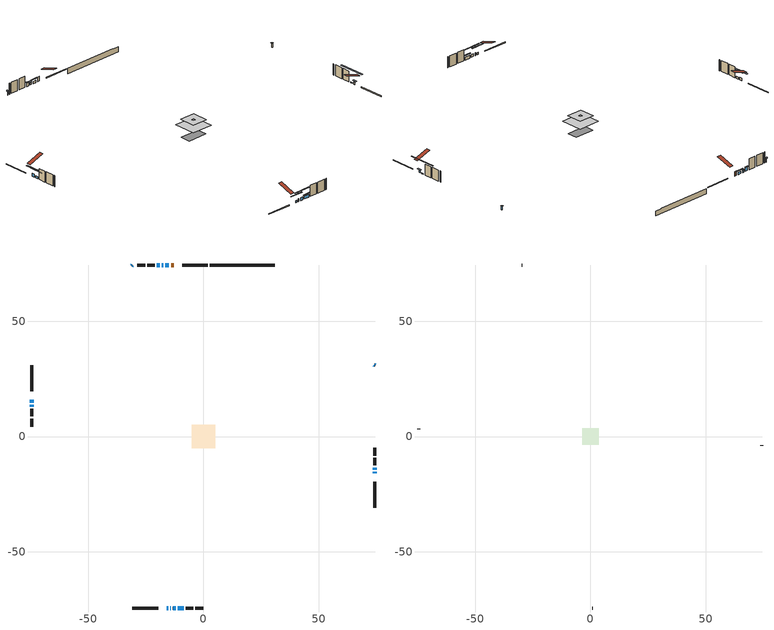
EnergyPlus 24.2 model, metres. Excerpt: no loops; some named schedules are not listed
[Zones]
conditioned space
 floor outside (Floor1 construction): -0.45,-0.45 -0.45,0.45 0.45,0.45 0.45,-0.45 z0.28
 floor adiabatic (AdiabaticFloorConstruction): -5.01,-5.01 -5.01,5.01 5.01,5.01 5.01,-5.01 z2.72
 floor foundation (Slab1 construction): -4.64,-2.37 -4.64,2.37 4.64,2.37 4.64,-2.37 z-2.07
 wall outside (RimJoist1 construction): 1.87,74.46 -9.32,74.46 / -30.84,-74.46 -19.65,-74.46 / -74.46,30.84 -74.46,19.65 / 74.46,-30.84 74.46,-19.65 z0.28:0.58
 wall outside (AdiabaticWallConstruction 1): -13,74.46 -14.09,74.46 z0.28:2.31
 wall outside (AdiabaticWallConstruction): -15.97,-74.46 -15.38,-74.46 / -15.01,74.46 -16.56,74.46 / -17.49,74.46 -18.08,74.46 z0.28:1.22; 74.46,-15.97 74.46,-15.38 z0.28:1.27; -14.45,-74.46 -14.17,-74.46 / -13.24,-74.46 -12.02,-74.46 / -74.46,15.97 -74.46,14.75 / -11.09,-74.46 -8.65,-74.46 z0.28:1.5; 74.46,-14.45 74.46,-13.48 z0.28:0.64; 74.46,30.84 74.19,31.11 / -19,74.46 -20.2,74.46 / -30.84,74.46 -31.11,74.19 z0.28:1.88; -74.46,13.82 -74.46,12.88 z0.28:1.17
 wall outside (Wall1 construction): -21.13,74.46 -24.36,74.46 / -7.72,-74.46 -4.49,-74.46 / -74.46,11.95 -74.46,8.72 / 74.46,-12.56 74.46,-9.32 z0.28:5.16
 wall outside (Wall2 construction): -25.29,74.46 -28.75,74.46 / -3.56,-74.46 -0.11,-74.46 / -74.46,7.79 -74.46,4.33 / 74.46,-8.39 74.46,-4.94 z0.28:5.16
 wall foundation (FoundationWall1 construction): 2.8,74.46,-2.07 2.8,74.46,0.28 28.04,74.46,0.28 28.04,74.46,0.03 30.84,74.46,0.03 30.84,74.46,-2.07
 window (WindowConstruction 9): -15.97,-74.46 -15.38,-74.46 z0.28:1.22
 window (WindowConstruction 7): -15.01,74.46 -16.56,74.46 z0.28:1.22
 window (WindowConstruction 8): 74.46,-15.97 74.46,-15.38 z0.28:1.27
 window (WindowConstruction 11): -14.45,-74.46 -14.17,-74.46 z0.28:1.5
 window (WindowConstruction 12): 74.46,-14.45 74.46,-13.49 z0.28:0.64
 window (WindowConstruction 10): -17.49,74.46 -18.08,74.46 z0.28:1.22
 window (WindowConstruction): -13.24,-74.46 -12.02,-74.46 z0.28:1.5
 window (WindowConstruction 1): 74.46,30.84 74.19,31.11 z0.28:1.88
 window (WindowConstruction 2): -19.01,74.46 -20.2,74.46 z0.28:1.88
 window (WindowConstruction 3): -30.84,74.46 -31.11,74.19 z0.28:1.88
 window (WindowConstruction 4): -74.46,15.97 -74.46,14.75 z0.28:1.5
 window (WindowConstruction 5): -74.46,13.82 -74.46,12.88 z0.28:1.17
 window (WindowConstruction 6): -11.09,-74.46 -8.65,-74.46 z0.28:1.5
 door (Door): -13.01,74.46 -14.08,74.46 z0.28:2.31
 ceiling adiabatic (AdiabaticFloorConstruction): 5.01,-5.01 5.01,5.01 -5.01,5.01 -5.01,-5.01 z2.72
attic - vented
 floor to conditioned space (Floor2 construction Reversed): -0.45,-0.45 -0.45,0.45 0.45,0.45 0.45,-0.45 z5.16
 floor to conditioned space (Floor3 construction Reversed): -3.53,-3.53 -3.53,3.53 3.53,3.53 3.53,-3.53 z5.16
 wall outside (Wall3 construction): -29.68,74.46 -29.91,74.46 / 0.82,-74.46 1.06,-74.46 / -74.46,3.4 -74.46,3.17 / 74.46,-4.01 74.46,-3.77 z0.28:5.16
 roof outside (Roof1 construction): -12.08,74.46,5.16 -12.08,67.52,7.47 -10.25,67.52,7.47 -10.25,74.46,5.16; -16.89,-74.46,5.16 -16.89,-67.52,7.47 -18.72,-67.52,7.47 -18.72,-74.46,5.16; -74.46,16.89,5.16 -67.52,16.89,7.47 -67.52,18.72,7.47 -74.46,18.72,5.16; 74.46,-16.89,5.16 67.52,-16.89,7.47 67.52,-18.72,7.47 74.46,-18.72,5.16
shading: -12.64,-74.46 -18.71,-74.46 -18.71,-74.76 -12.64,-74.76 z3.96; -17.47,74.46 -14.1,74.46 -14.1,74.76 -17.47,74.76 z2.13; 74.46,-14.77 74.46,-16.58 74.92,-16.58 74.92,-14.77 z1.88; 74.46,-8 74.46,-19.94 74.92,-19.94 74.92,-8 z6.13; -18.37,74.46 -17.19,74.46 -17.19,75.22 -18.37,75.22 z1.52; -8.67,-74.46 -16.59,-74.46 -16.59,-74.76 -8.67,-74.76 z4.85; 73.98,31.32 74.67,30.63 74.88,30.84 74.19,31.53 z2.18; -20.5,74.46 -18.71,74.46 -18.71,74.61 -20.5,74.61 z2.18; -31.32,73.98 -30.63,74.67 -30.84,74.88 -31.53,74.19 z2.18; -74.46,12.01 -74.46,18.71 -74.92,18.71 -74.92,12.01 z4.24; -74.46,10.14 -74.46,16.56 -74.92,16.56 -74.92,10.14 z3.91; -7.89,-74.46 -11.85,-74.46 -11.85,-74.76 -7.89,-74.76 z2.26
[Building]
Building 1: Terrain=Suburbs
[Site:Location]
Edmonton Intl AP_AB: Latitude {deg}=53.31; Longitude {deg}=-113.58; Time Zone {hr}=-7; Elevation {m}=723; Keep Site Location Information=Yes
[Site:GroundTemperature:Shallow]
-1.56185, -3.61833, -3.78302, -2.80711, 1.11059, 5.01004, 8.39065, 10.5322, 10.7141, 8.97234, 5.67794, 1.89811
[Site:WaterMainsTemperature]
Calculation Method=Schedule; Temperature Schedule=mains temperature schedule
[Material] Roughness=Rough; Thermal Absorptance=0.9
Name | Thickness {m} | Conductivity {W/m-K} | Density {kg/m3} | Specific Heat {J/kg-K} | Solar Absorptance | Visible Absorptance
asphalt or fiberglass shingles | 0.00635 | 0.162714 | 1121.4 | 1465.45 | 0.4 | 0.4
ceiling loosefill ins | 0.0846667 | 0.0480833 | 16.02 | 1046.75 | 0.7 | 0.7
ceiling loosefill ins 1 | 0.169333 | 0.0480833 | 16.02 | 1046.75 | 0.7 | 0.7
ceiling stud and cavity | 0.1397 | 0.11616 | 65.682 | 1177.47 | 0.7 | 0.7
ceiling stud and cavity 1 | 0.1397 | 0.0827291 | 65.682 | 1177.47 | 0.7 | 0.7
concrete 4.0 in. | 0.1016 | 1.803125 | 2242.8 | 837.4 | 0.7 | 0.7
concrete 8.0 in. | 0.2032 | 1.803125 | 2242.8 | 837.4 | 0.7 | 0.7
door material | 0.04445 | 0.053851 | 512.64 | 1214.23 | 0.7 | 0.7
exterior vertical ins | 0.0448461 | 0.029427 | 32.04 | 1214.23 | 0.7 | 0.7
floor covering | 0.0127 | 0.0433444 | 54.468 | 1339.84 | 0.6 | 0.6
floor rigid ins | 0.103632 | 0.029427 | 32.04 | 1214.23 | 0.7 | 0.7
floor rigid ins 1; wall rigid ins | 0.512978 | 0.029427 | 32.04 | 1214.23 | 0.7 | 0.7
floor stud and cavity | 0.1397 | 1.36326 | 92.3553 | 1139.71 | 0.7 | 0.7
floor stud and cavity 1 | 0.1397 | 1.75129 | 37.0049 | 1207.88 | 0.7 | 0.7
furniture material conditioned space 1 | 0.1524 | 0.115458 | 640.8 | 1214.23 | 0.6 | 0.6
gypsum board | 0.0127 | 0.160291 | 801 | 837.4 | 0.6 | 0.6
gypsum board 1 | 0.0127 | 0.160291 | 801 | 837.4 | 0.7 | 0.7
osb sheathing 0.5 in. | 0.0127 | 0.115458 | 512.64 | 1214.23 | 0.7 | 0.7
osb sheathing 0.75 in. | 0.01905 | 0.115458 | 512.64 | 1214.23 | 0.7 | 0.7
osb sheathing 2.0 in. | 0.0508 | 0.115458 | 512.64 | 1214.23 | 0.7 | 0.7
rim joist stud and cavity | 0.0508 | 0.0308365 | 125.044 | 1163.47 | 0.6 | 0.6
wall stud and cavity | 0.1397 | 0.102505 | 139.0536 | 1170.24 | 0.7 | 0.7
wall stud and cavity 1 | 0.1397 | 0.101586 | 139.0536 | 1170.24 | 0.7 | 0.7
wall stud and cavity 2 | 0.0889 | 6.1454 | 50.32683 | 1063.81 | 0.6 | 0.6
wall stud and cavity 3 | 0.0889 | 0.380278 | 52.3479 | 1209.89 | 0.7 | 0.7
wall stud and cavity 4 | 0.0889 | 0.391764 | 83.0341 | 1211.67 | 0.7 | 0.7
wood siding | 0.0254 | 0.102417 | 544.68 | 1172.36 | 0.4 | 0.4
wood siding 1 | 0.00254 | 0.102417 | 544.68 | 1172.36 | 0.4 | 0.4
wood siding 2; wood siding 3; wood siding 4 | 0.0254 | 0.102417 | 544.68 | 1172.36 | 0.7 | 0.7
[WindowMaterial:SimpleGlazingSystem]
Name | U-Factor {W/m2-K} | Solar Heat Gain Coefficient
WindowMaterial | 1.82491 | 0.37
WindowMaterial 1 | 5.56444 | 0.6
WindowMaterial 2 | 3.05136 | 0.68
WindowMaterial 3 | 3.12971 | 0.58
WindowMaterial 4 | 1.933359 | 0.34
WindowMaterial 5 | 1.81696 | 0.38
WindowMaterial 6 | 1.92144 | 0.34
WindowMaterial 7 | 2.7578 | 0.6
WindowMaterial 8 | 6.078299 | 0.57
[Construction]
AdiabaticFloorConstruction: floor stud and cavity 1, floor rigid ins 1, osb sheathing 0.75 in., floor covering
AdiabaticWallConstruction: wood siding 3, wall rigid ins, wall stud and cavity 3, gypsum board
AdiabaticWallConstruction 1: wood siding 4, wall rigid ins, wall stud and cavity 3, gypsum board
Door: door material
Floor1 construction: floor stud and cavity, floor rigid ins, osb sheathing 0.75 in., floor covering
Floor2 construction Reversed: gypsum board, ceiling stud and cavity, ceiling loosefill ins
Floor3 construction Reversed: gypsum board, ceiling stud and cavity 1, ceiling loosefill ins 1
FoundationWall1 construction: concrete 8.0 in., gypsum board 1
furniture construction conditioned space 1: furniture material conditioned space 1
PartitionWallConstruction: gypsum board, wall stud and cavity 4, gypsum board
RimJoist1 construction: wood siding 2, osb sheathing 2.0 in., rim joist stud and cavity
Roof1 construction: asphalt or fiberglass shingles
Slab1 construction: concrete 4.0 in.
Wall1 construction: wood siding, osb sheathing 0.5 in., wall stud and cavity, gypsum board
Wall2 construction: wood siding, osb sheathing 0.5 in., wall stud and cavity 1, gypsum board
Wall3 construction: wood siding 1, wall stud and cavity 2
WindowConstruction; WindowConstruction 4; WindowConstruction 6: WindowMaterial
WindowConstruction 1: WindowMaterial 1
WindowConstruction 10; WindowConstruction 9: WindowMaterial 7
WindowConstruction 11; WindowConstruction 12: WindowMaterial 8
WindowConstruction 2: WindowMaterial 2
WindowConstruction 3: WindowMaterial 3
WindowConstruction 5: WindowMaterial 4
WindowConstruction 7: WindowMaterial 5
WindowConstruction 8: WindowMaterial 6
[Zone] Multiplier=1; Part of Total Floor Area=Yes
Name | Volume {m3}
attic - vented | 19.0097
conditioned space | 366.3
[Space]
Name | Zone | Volume {m3}
attic - vented 1 | attic - vented | 19.0097
conditioned space 1 | conditioned space | 366.3
[ZoneInfiltration:EffectiveLeakageArea]
infil attic - vented 1: Zone or Space=attic - vented 1; Schedule=Always On Discrete; Effective Air Leakage Area {cm2}=1762.43; Stack Coefficient=0.000499832; Wind Coefficient=1.51054e-05
[ZoneMixing]
whole house fan mix: Zone or Space=attic - vented; Schedule=Always On Continuous; Design Flow Rate Calculation Method=Flow/Zone; Design Flow Rate {m3/s}=0; Source Zone or Space=conditioned space
[SurfaceProperty:ExposedFoundationPerimeter]
Slab1: Exposed Perimeter Calculation Method=TotalExposedPerimeter; Total Exposed Perimeter {m}=28.042
[InternalMass] Zone or ZoneList=conditioned space; Space or SpaceList=conditioned space 1
Name | Construction | Surface Area {m2}
furniture mass conditioned space 1 | furniture construction conditioned space 1 | 58.1278
partition wall mass | PartitionWallConstruction | 145.32
[Lights]
interior lighting: Zone or ZoneList or Space or SpaceList=conditioned space 1; Schedule=interior lighting schedule; Design Level Calculation Method=LightingLevel; Lighting Level {W}=343.2; Return Air Fraction=0; Fraction Radiant=0.6; Fraction Visible=0.2; Fraction Replaceable=1
[People]
occupants: Zone or ZoneList or Space or SpaceList=conditioned space 1; Number of People Schedule=occupants schedule; Number of People Calculation Method=People; Number of People=3; Fraction Radiant=0.314171; Sensible Heat Fraction=0.56303; Activity Level Schedule=occupants activity schedule; Carbon Dioxide Generation Rate {m3/s-W}=0; Enable ASHRAE 55 Comfort Warnings=No; Mean Radiant Temperature Calculation Type=EnclosureAveraged
[ElectricEquipment] Zone or ZoneList or Space or SpaceList=conditioned space 1; Design Level Calculation Method=EquipmentLevel
Name | Schedule | Design Level {W} | Fraction Latent | Fraction Radiant | Fraction Lost
clothes dryer | clothes dryer schedule | 140.772 | 0.015 | 0.081 | 0.85
clothes washer | clothes washer schedule | 32.1985 | 0.03 | 0.162 | 0.7
cooking range | cooking range schedule | 215.147 | 0.08 | 0.432 | 0.2
dishwasher | dishwasher schedule | 66.8632 | 0.3 | 0.18 | 0.4
fridge | fridge schedule | 72.9452 | 0 | 0.6 | 0
mech vent bath fan 0 | mech vent bath fan 0 schedule | 25.1 | 0 | 0 | 1
mech vent bath fan 1 | mech vent bath fan 1 schedule | 25.1 | 0 | 0 | 1
mech vent house fan | mech vent house fan schedule | 0 | 0 | 0 | 1
mech vent house fan cfis | mech vent house fan cfis schedule | 0 | 0 | 0 | 0
mech vent range fan 0 | mech vent range fan 0 schedule | 57 | 0 | 0 | 1
misc plug loads | misc plug loads schedule | 494.7 | 0.045 | 0.513 | 0.1
whole house fan | Always On Discrete | 0 | 0 | 0 | 1
[OtherEquipment] Zone or ZoneList or Space or SpaceList=conditioned space 1; Design Level Calculation Method=EquipmentLevel
Name | Fuel Type | Schedule | Design Level {W} | Fraction Latent | Fraction Radiant | Fraction Lost
clothes dryer 1 | Electricity | clothes dryer schedule | 0 | 0.015 | 0.081 | 0.85
cooking range 1 | Electricity | cooking range schedule | 0 | 0.08 | 0.432 | 0.2
general water use latent | None | general water use schedule | 62.594 | 1 | 0 | 0
general water use sensible | None | general water use schedule | -61.6891 | 0 | 0.6 | 0
mech vent house fan latent load | None | Always On Discrete | 0 | 1 | 0 | 0
mech vent house fan sensible load | None | Always On Discrete | 0 | 0 | 0 | 0
water heater energy adjustment1 | NaturalGas | Always On Discrete | 0.01 | 0 | 0 | 1
[ZoneInfiltration:DesignFlowRate] Zone or ZoneList or Space or SpaceList=conditioned space 1; Schedule=Always On Discrete; Design Flow Rate Calculation Method=Flow/Zone; Design Flow Rate {m3/s}=0
infil flow; natural vent flow; whole house fan flow
[AvailabilityManager:Scheduled]
furnace airloop Availability Manager: Schedule=Always On Discrete
[Foundation:Kiva]
Foundation Kiva 1: Initial Indoor Air Temperature {C}=18; Wall Height Above Grade {m}=0.28002; Wall Depth Below Slab {m}=0.2032; Custom Block Material Name 1=exterior vertical ins; Custom Block Depth 1 {m}=2.350008; Custom Block X Position 1 {m}=0.2159; Custom Block Z Position 1 {m}=0
[Foundation:Kiva:Settings]
Soil Conductivity {W/m-K}=0.849921; Soil Density {kg/m3}=1842.3; Soil Specific Heat {J/kg-K}=418.7; Ground Solar Absorptivity=0.9; Ground Thermal Absorptivity=0.9; Ground Surface Roughness {m}=0.03; Far-Field Width {m}=40; Deep-Ground Boundary Condition=ZeroFlux; Deep-Ground Depth {m}=40; Minimum Cell Dimension {m}=0.2; Maximum Cell Growth Coefficient=3; Simulation Timestep=Timestep
[Exterior:Lights]
exterior lighting: Schedule=exterior lighting schedule; Design Level {W}=75.6
[EnergyManagementSystem:GlobalVariable]
furnace_airloop_Fan_RTF
infil_program_Qfan
infil_program_Qinf
natural_vent_program_Qnv
natural_vent_program_Qwhf
[EnergyManagementSystem:Sensor]
Name | Output:Variable or Output:Meter Index Key | Output:Variable or Output:Meter
airflow_gain | infil flow | Infiltration Sensible Heat Gain Energy
airflow_gain_1 | natural vent flow | Infiltration Sensible Heat Gain Energy
airflow_gain_2 | whole house fan flow | Infiltration Sensible Heat Gain Energy
airflow_loss | infil flow | Infiltration Sensible Heat Loss Energy
airflow_loss_1 | natural vent flow | Infiltration Sensible Heat Loss Energy
airflow_loss_2 | whole house fan flow | Infiltration Sensible Heat Loss Energy
clg_load_cond |  | Cooling:EnergyTransfer:Zone:CONDITIONED SPACE
clg_sp_s; clg_sp_s_1 | cooling setpoint | Schedule Value
clothes_dryer_exhaust_0_sch_s | clothes dryer exhaust 0 schedule | Schedule Value
cool_season | cooling season schedule | Schedule Value
htg_load_cond |  | Heating:EnergyTransfer:Zone:CONDITIONED SPACE
htg_sp_s; htg_sp_s_1 | heating setpoint | Schedule Value
ig_ee_conv | clothes dryer | Electric Equipment Convective Heating Energy
ig_ee_conv_2 | cooking range | Electric Equipment Convective Heating Energy
ig_ee_conv_4 | fridge | Electric Equipment Convective Heating Energy
ig_ee_conv_5 | misc plug loads | Electric Equipment Convective Heating Energy
ig_ee_conv_6 | whole house fan | Electric Equipment Convective Heating Energy
ig_ee_rad | clothes dryer | Electric Equipment Radiant Heating Energy
ig_ee_rad_2 | cooking range | Electric Equipment Radiant Heating Energy
ig_ee_rad_4 | fridge | Electric Equipment Radiant Heating Energy
ig_ee_rad_5 | misc plug loads | Electric Equipment Radiant Heating Energy
ig_ee_rad_6 | whole house fan | Electric Equipment Radiant Heating Energy
ig_lgt_conv | interior lighting | Lights Convective Heating Energy
ig_lgt_rad | interior lighting | Lights Radiant Heating Energy
ig_lgt_vis | interior lighting | Lights Visible Radiation Heating Energy
ig_oe_conv | clothes dryer 1 | Other Equipment Convective Heating Energy
ig_oe_conv_1 | cooking range 1 | Other Equipment Convective Heating Energy
ig_oe_conv_2 | general water use latent | Other Equipment Convective Heating Energy
ig_oe_conv_3 | general water use sensible | Other Equipment Convective Heating Energy
ig_oe_conv_4 | water heater energy adjustment1 | Other Equipment Convective Heating Energy
ig_oe_rad | clothes dryer 1 | Other Equipment Radiant Heating Energy
ig_oe_rad_1 | cooking range 1 | Other Equipment Radiant Heating Energy
ig_oe_rad_2 | general water use latent | Other Equipment Radiant Heating Energy
ig_oe_rad_3 | general water use sensible | Other Equipment Radiant Heating Energy
ig_oe_rad_4 | water heater energy adjustment1 | Other Equipment Radiant Heating Energy
ig_ppl_conv | occupants | People Convective Heating Energy
ig_ppl_rad | occupants | People Radiant Heating Energy
im_conv | furniture mass conditioned space 1 | Surface Inside Face Convection Heat Gain Energy
im_conv_1 | partition wall mass | Surface Inside Face Convection Heat Gain Energy
im_ig | furniture mass conditioned space 1 | Surface Inside Face Internal Gains Radiation Heat Gain Energy
im_ig_1 | partition wall mass | Surface Inside Face Internal Gains Radiation Heat Gain Energy
im_lgt | furniture mass conditioned space 1 | Surface Inside Face Lights Radiation Heat Gain Energy
im_lgt_1 | partition wall mass | Surface Inside Face Lights Radiation Heat Gain Energy
im_sol | furniture mass conditioned space 1 | Surface Inside Face Solar Radiation Heat Gain Energy
im_sol_1 | partition wall mass | Surface Inside Face Solar Radiation Heat Gain Energy
im_surf | furniture mass conditioned space 1 | Surface Inside Face Net Surface Thermal Radiation Heat Gain Energy
im_surf_1 | partition wall mass | Surface Inside Face Net Surface Thermal Radiation Heat Gain Energy
mech_vent_bath_fan_0_sch_s | mech vent bath fan 0 schedule | Schedule Value
mech_vent_bath_fan_1_sch_s | mech vent bath fan 1 schedule | Schedule Value
mech_vent_range_fan_0_sch_s | mech vent range fan 0 schedule | Schedule Value
mv_conv | mech vent bath fan 0 | Electric Equipment Convective Heating Energy
mv_conv_1 | mech vent bath fan 1 | Electric Equipment Convective Heating Energy
mv_conv_2 | mech vent house fan | Electric Equipment Convective Heating Energy
mv_conv_3 | mech vent house fan cfis | Electric Equipment Convective Heating Energy
mv_conv_4 | mech vent range fan 0 | Electric Equipment Convective Heating Energy
mv_conv_5 | mech vent house fan latent load | Other Equipment Convective Heating Energy
mv_conv_6 | mech vent house fan sensible load | Other Equipment Convective Heating Energy
mv_rad | mech vent bath fan 0 | Electric Equipment Radiant Heating Energy
mv_rad_1 | mech vent bath fan 1 | Electric Equipment Radiant Heating Energy
mv_rad_2 | mech vent house fan | Electric Equipment Radiant Heating Energy
mv_rad_3 | mech vent house fan cfis | Electric Equipment Radiant Heating Energy
mv_rad_4 | mech vent range fan 0 | Electric Equipment Radiant Heating Energy
mv_rad_5 | mech vent house fan latent load | Other Equipment Radiant Heating Energy
mv_rad_6 | mech vent house fan sensible load | Other Equipment Radiant Heating Energy
natural_vent_s | natural vent schedule | Schedule Value
out_pb_s |  | Site Outdoor Air Barometric Pressure
out_wt_s |  | Site Outdoor Air Humidity Ratio
site_vw_s |  | Site Wind Speed
ss_back_out | Window1 | Surface Window Shortwave from Zone Back Out Window Heat Transfer Rate
ss_back_out_1 | Window11 | Surface Window Shortwave from Zone Back Out Window Heat Transfer Rate
ss_back_out_10 | Window7 | Surface Window Shortwave from Zone Back Out Window Heat Transfer Rate
ss_back_out_11 | Window8 | Surface Window Shortwave from Zone Back Out Window Heat Transfer Rate
ss_back_out_12 | Window9 | Surface Window Shortwave from Zone Back Out Window Heat Transfer Rate
ss_back_out_2 | Window12 | Surface Window Shortwave from Zone Back Out Window Heat Transfer Rate
ss_back_out_3 | Window13 | Surface Window Shortwave from Zone Back Out Window Heat Transfer Rate
ss_back_out_4 | Window14 | Surface Window Shortwave from Zone Back Out Window Heat Transfer Rate
ss_back_out_5 | Window2 | Surface Window Shortwave from Zone Back Out Window Heat Transfer Rate
ss_back_out_6 | Window3 | Surface Window Shortwave from Zone Back Out Window Heat Transfer Rate
ss_back_out_7 | Window4 | Surface Window Shortwave from Zone Back Out Window Heat Transfer Rate
ss_back_out_8 | Window5 | Surface Window Shortwave from Zone Back Out Window Heat Transfer Rate
ss_back_out_9 | Window6 | Surface Window Shortwave from Zone Back Out Window Heat Transfer Rate
ss_conv | Door1 | Surface Inside Face Convection Heat Gain Energy
ss_conv_1 | Window1 | Surface Inside Face Convection Heat Gain Energy
ss_conv_10 | Window6 | Surface Inside Face Convection Heat Gain Energy
ss_conv_11 | Window7 | Surface Inside Face Convection Heat Gain Energy
ss_conv_12 | Window8 | Surface Inside Face Convection Heat Gain Energy
ss_conv_13 | Window9 | Surface Inside Face Convection Heat Gain Energy
ss_conv_2 | Window11 | Surface Inside Face Convection Heat Gain Energy
ss_conv_3 | Window12 | Surface Inside Face Convection Heat Gain Energy
ss_conv_4 | Window13 | Surface Inside Face Convection Heat Gain Energy
ss_conv_5 | Window14 | Surface Inside Face Convection Heat Gain Energy
ss_conv_6 | Window2 | Surface Inside Face Convection Heat Gain Energy
ss_conv_7 | Window3 | Surface Inside Face Convection Heat Gain Energy
ss_conv_8 | Window4 | Surface Inside Face Convection Heat Gain Energy
ss_conv_9 | Window5 | Surface Inside Face Convection Heat Gain Energy
ss_ig | Door1 | Surface Inside Face Internal Gains Radiation Heat Gain Energy
ss_ig_1 | Window1 | Surface Inside Face Internal Gains Radiation Heat Gain Energy
ss_ig_10 | Window6 | Surface Inside Face Internal Gains Radiation Heat Gain Energy
ss_ig_11 | Window7 | Surface Inside Face Internal Gains Radiation Heat Gain Energy
ss_ig_12 | Window8 | Surface Inside Face Internal Gains Radiation Heat Gain Energy
ss_ig_13 | Window9 | Surface Inside Face Internal Gains Radiation Heat Gain Energy
ss_ig_2 | Window11 | Surface Inside Face Internal Gains Radiation Heat Gain Energy
ss_ig_3 | Window12 | Surface Inside Face Internal Gains Radiation Heat Gain Energy
ss_ig_4 | Window13 | Surface Inside Face Internal Gains Radiation Heat Gain Energy
ss_ig_5 | Window14 | Surface Inside Face Internal Gains Radiation Heat Gain Energy
ss_ig_6 | Window2 | Surface Inside Face Internal Gains Radiation Heat Gain Energy
ss_ig_7 | Window3 | Surface Inside Face Internal Gains Radiation Heat Gain Energy
ss_ig_8 | Window4 | Surface Inside Face Internal Gains Radiation Heat Gain Energy
ss_ig_9 | Window5 | Surface Inside Face Internal Gains Radiation Heat Gain Energy
ss_lgt | Door1 | Surface Inside Face Lights Radiation Heat Gain Energy
ss_sol | Door1 | Surface Inside Face Solar Radiation Heat Gain Energy
ss_surf | Door1 | Surface Inside Face Net Surface Thermal Radiation Heat Gain Energy
ss_surf_1 | Window1 | Surface Inside Face Net Surface Thermal Radiation Heat Gain Energy
ss_surf_10 | Window6 | Surface Inside Face Net Surface Thermal Radiation Heat Gain Energy
ss_surf_11 | Window7 | Surface Inside Face Net Surface Thermal Radiation Heat Gain Energy
ss_surf_12 | Window8 | Surface Inside Face Net Surface Thermal Radiation Heat Gain Energy
ss_surf_13 | Window9 | Surface Inside Face Net Surface Thermal Radiation Heat Gain Energy
ss_surf_2 | Window11 | Surface Inside Face Net Surface Thermal Radiation Heat Gain Energy
ss_surf_3 | Window12 | Surface Inside Face Net Surface Thermal Radiation Heat Gain Energy
ss_surf_4 | Window13 | Surface Inside Face Net Surface Thermal Radiation Heat Gain Energy
ss_surf_5 | Window14 | Surface Inside Face Net Surface Thermal Radiation Heat Gain Energy
ss_surf_6 | Window2 | Surface Inside Face Net Surface Thermal Radiation Heat Gain Energy
ss_surf_7 | Window3 | Surface Inside Face Net Surface Thermal Radiation Heat Gain Energy
ss_surf_8 | Window4 | Surface Inside Face Net Surface Thermal Radiation Heat Gain Energy
ss_surf_9 | Window5 | Surface Inside Face Net Surface Thermal Radiation Heat Gain Energy
ss_trans_in | Window1 | Surface Window Transmitted Solar Radiation Rate
ss_trans_in_1 | Window11 | Surface Window Transmitted Solar Radiation Rate
ss_trans_in_10 | Window7 | Surface Window Transmitted Solar Radiation Rate
ss_trans_in_11 | Window8 | Surface Window Transmitted Solar Radiation Rate
ss_trans_in_12 | Window9 | Surface Window Transmitted Solar Radiation Rate
ss_trans_in_2 | Window12 | Surface Window Transmitted Solar Radiation Rate
ss_trans_in_3 | Window13 | Surface Window Transmitted Solar Radiation Rate
ss_trans_in_4 | Window14 | Surface Window Transmitted Solar Radiation Rate
ss_trans_in_5 | Window2 | Surface Window Transmitted Solar Radiation Rate
ss_trans_in_6 | Window3 | Surface Window Transmitted Solar Radiation Rate
ss_trans_in_7 | Window4 | Surface Window Transmitted Solar Radiation Rate
ss_trans_in_8 | Window5 | Surface Window Transmitted Solar Radiation Rate
ss_trans_in_9 | Window6 | Surface Window Transmitted Solar Radiation Rate
ss_trans_out | Window1 | Surface Inside Face Initial Transmitted Diffuse Transmitted Out Window Solar Radiation Rate
ss_trans_out_1 | Window11 | Surface Inside Face Initial Transmitted Diffuse Transmitted Out Window Solar Radiation Rate
